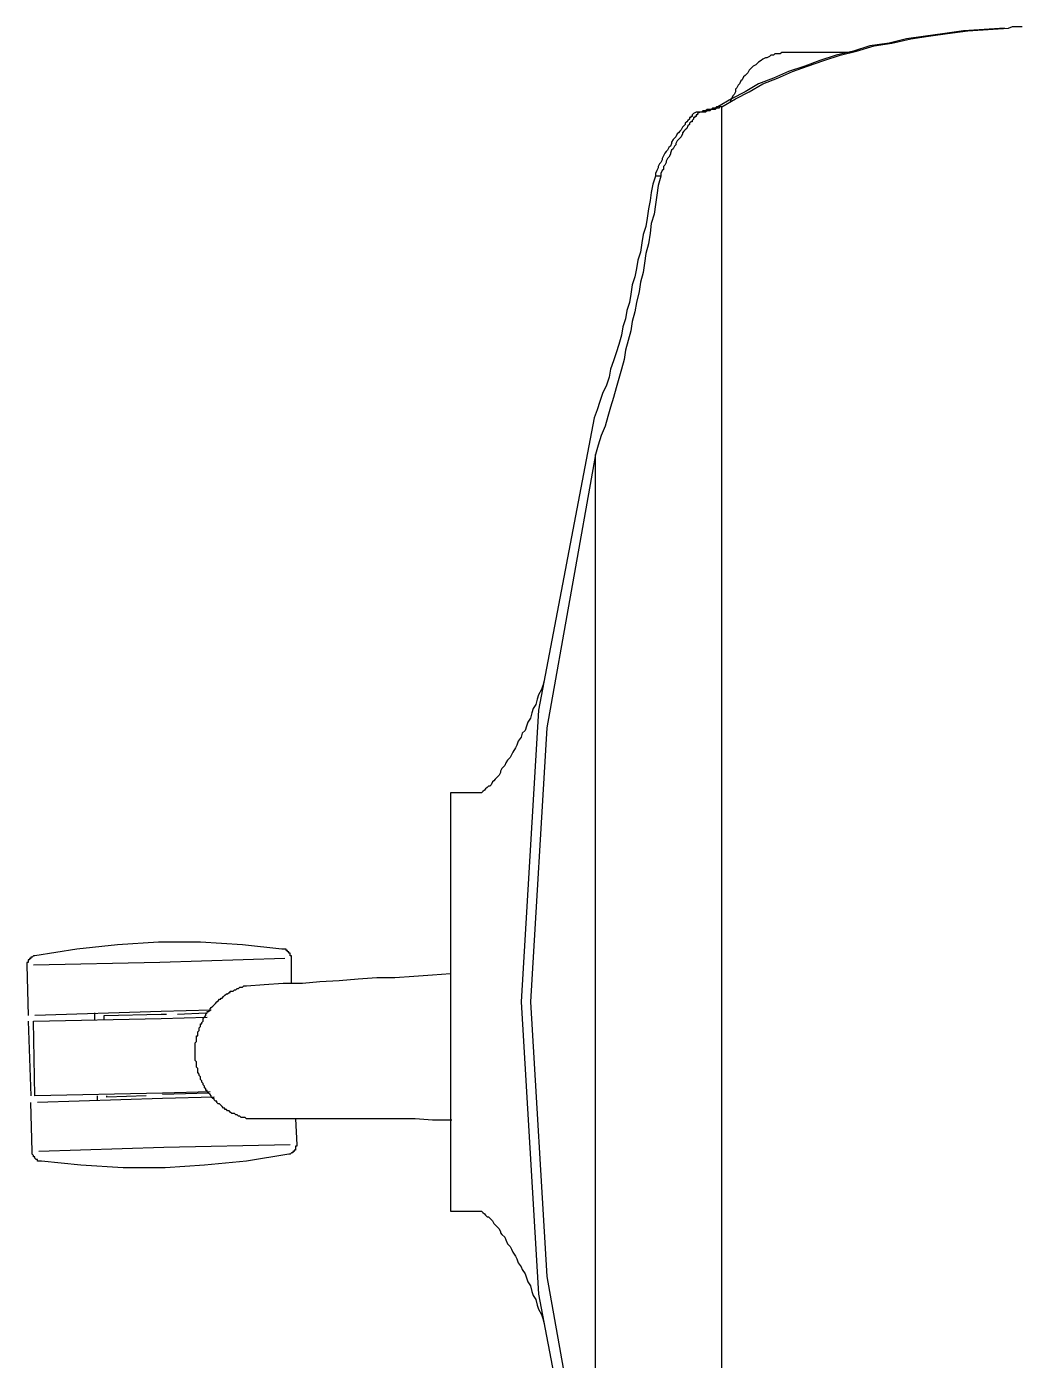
# Model space of a CAD drawing. Header units: inches. Extents: x 0 to 165, y 0 to 113.
# Drawn here: x 5.849 to 6.621, y 90.074 to 91.111 of the extents above; entities that cross this region are included whole.
import ezdxf

# ---------------------------------------------------------------- set-up
doc = ezdxf.new("R2010")
doc.units = ezdxf.units.IN
doc.header["$MEASUREMENT"] = 0
doc.layers.add('Furnishings', color=7, linetype='Continuous')

msp = doc.modelspace()

# ---------------------------------------------------------------- linework, layer by layer
at = {"layer": 'Furnishings'}
for points in [[(6.6093, 91.1098), (6.5935, 91.1088), (6.5776, 91.1077), (6.5629, 91.1056), (6.5481, 91.1035), (6.5333, 91.1014), (6.5196, 91.0982), (6.5048, 91.0961), (6.4921, 91.0919), (6.4784, 91.0887), (6.4657, 91.0845), (6.4541, 91.0803), (6.4414, 91.0761), (6.4298, 91.0708), (6.4182, 91.0666), (6.4077, 91.0602), (6.3971, 91.0549), (6.3865, 91.0486), (6.3855, 91.0486), (6.3844, 91.0475), (6.3834, 91.0475), (6.3823, 91.0475), (6.3813, 91.0465), (6.3802, 91.0465), (6.3792, 91.0465), (6.3781, 91.0465), (6.377, 91.0454), (6.376, 91.0454), (6.3749, 91.0454), (6.3739, 91.0444), (6.3718, 91.0444), (6.3707, 91.0444), (6.3697, 91.0444), (6.3675, 91.0433), (6.3665, 91.0423), (6.3665, 91.0412), (6.3654, 91.0412), (6.3654, 91.0402), (6.3644, 91.0402), (6.3644, 91.0391), (6.3633, 91.038), (6.3623, 91.037), (6.3612, 91.0359), (6.3612, 91.0349), (6.3602, 91.0338), (6.3591, 91.0328), (6.358, 91.0307), (6.357, 91.0296), (6.3559, 91.0285), (6.3549, 91.0275), (6.3538, 91.0254), (6.3528, 91.0243), (6.3517, 91.0233), (6.3506, 91.0212), (6.3506, 91.0201), (6.3496, 91.018), (6.3485, 91.0169), (6.3475, 91.0148), (6.3464, 91.0138), (6.3454, 91.0127), (6.3443, 91.0106), (6.3433, 91.0085), (6.3433, 91.0074), (6.3422, 91.0053), (6.3411, 91.0043), (6.3401, 91.0022), (6.3401, 91.0011), (6.339, 90.999), (6.338, 90.9969), (6.338, 90.9948), (6.3359, 90.9884), (6.3348, 90.9821), (6.3338, 90.9758), (6.3327, 90.9694), (6.3316, 90.962), (6.3306, 90.9557), (6.3285, 90.9494), (6.3274, 90.943), (6.3264, 90.9356), (6.3243, 90.9293), (6.3232, 90.923), (6.3221, 90.9166), (6.32, 90.9103), (6.319, 90.9029), (6.3179, 90.8966), (6.3158, 90.8902), (6.3148, 90.8839), (6.3126, 90.8776), (6.3116, 90.8712), (6.3095, 90.8638), (6.3074, 90.8575), (6.3053, 90.8512), (6.3031, 90.8448), (6.3021, 90.8385), (6.3, 90.8322), (6.2968, 90.8258), (6.2947, 90.8195), (6.2926, 90.8132), (6.2905, 90.8068), (6.2472, 90.5798), (6.2335, 90.3529), (6.2472, 90.1259), (6.2905, 89.8989)], [(6.3897, 89.6571), (6.3897, 91.0486), (6.4003, 91.0549), (6.4108, 91.0602), (6.4214, 91.0666), (6.433, 91.0708), (6.4446, 91.0761), (6.4562, 91.0803), (6.4689, 91.0845), (6.4816, 91.0887), (6.4942, 91.0919), (6.508, 91.0961), (6.5217, 91.0982), (6.5365, 91.1014), (6.5502, 91.1035), (6.565, 91.1056), (6.5808, 91.1077), (6.5966, 91.1088), (6.6125, 91.1098), (6.6156, 91.1109), (6.6199, 91.1109), (6.623, 91.1109)], [(6.49, 91.0908), (6.4404, 91.0908), (6.4383, 91.0908), (6.4362, 91.0908), (6.4351, 91.0898), (6.433, 91.0898), (6.4309, 91.0898), (6.4298, 91.0887), (6.4277, 91.0887), (6.4267, 91.0877), (6.4246, 91.0866), (6.4235, 91.0866), (6.4214, 91.0856), (6.4203, 91.0845), (6.4182, 91.0834), (6.4172, 91.0824), (6.4161, 91.0813), (6.414, 91.0803), (6.4129, 91.0792), (6.4119, 91.0782), (6.4108, 91.0771), (6.4098, 91.075), (6.4087, 91.0739), (6.4077, 91.0729), (6.4066, 91.0718), (6.4055, 91.0697), (6.4045, 91.0687), (6.4034, 91.0666), (6.4024, 91.0655), (6.4013, 91.0634), (6.4003, 91.0623), (6.4003, 91.0602), (6.3992, 91.0581), (6.3982, 91.0571), (6.3971, 91.0549), (6.396, 91.0528)], [(6.3897, 91.0486), (6.3887, 91.0486), (6.3876, 91.0486), (6.3876, 91.0475), (6.3865, 91.0475), (6.3855, 91.0475), (6.3844, 91.0465), (6.3834, 91.0465), (6.3823, 91.0465), (6.3813, 91.0465), (6.3802, 91.0454), (6.3792, 91.0454), (6.3781, 91.0454), (6.377, 91.0444), (6.3749, 91.0444), (6.3739, 91.0444), (6.3728, 91.0444), (6.3707, 91.0433), (6.3707, 91.0423), (6.3697, 91.0423), (6.3697, 91.0412), (6.3686, 91.0412), (6.3686, 91.0402), (6.3675, 91.0402), (6.3675, 91.0391), (6.3665, 91.038), (6.3665, 91.037), (6.3654, 91.037), (6.3644, 91.0359), (6.3644, 91.0349), (6.3633, 91.0338), (6.3623, 91.0317), (6.3612, 91.0307), (6.3602, 91.0296), (6.3591, 91.0285), (6.3591, 91.0275), (6.358, 91.0254), (6.357, 91.0243), (6.3559, 91.0233), (6.3549, 91.0222), (6.3538, 91.0201), (6.3538, 91.019), (6.3528, 91.018), (6.3517, 91.0159), (6.3506, 91.0148), (6.3496, 91.0127), (6.3496, 91.0117), (6.3485, 91.0095), (6.3475, 91.0085), (6.3464, 91.0064), (6.3464, 91.0053), (6.3454, 91.0032), (6.3443, 91.0022), (6.3443, 91), (6.3433, 90.999), (6.3422, 90.9969), (6.3422, 90.9948), (6.3401, 90.9874), (6.339, 90.98), (6.338, 90.9726), (6.3369, 90.9652), (6.3348, 90.9578), (6.3338, 90.9504), (6.3327, 90.942), (6.3306, 90.9346), (6.3295, 90.9272), (6.3285, 90.9198), (6.3264, 90.9124), (6.3253, 90.905), (6.3232, 90.8966), (6.3221, 90.8892), (6.32, 90.8818), (6.319, 90.8744), (6.3169, 90.867), (6.3148, 90.8596), (6.3137, 90.8522), (6.3116, 90.8448), (6.3095, 90.8375), (6.3074, 90.8301), (6.3053, 90.8227), (6.3031, 90.8153), (6.301, 90.8079), (6.2989, 90.8005), (6.2958, 90.7931), (6.2936, 90.7857), (6.2915, 90.7783)], [(6.3865, 91.0486), (6.3865, 91.0486)], [(6.3644, 91.0391), (6.3644, 91.0391)], [(6.3644, 91.0391), (6.3644, 91.0391)], [(6.3654, 91.0412), (6.3654, 91.0412)], [(6.3654, 91.0402), (6.3654, 91.0402)], [(6.3665, 91.0423), (6.3665, 91.0423)], [(6.3665, 91.0423), (6.3665, 91.0423)], [(6.3665, 91.0412), (6.3665, 91.0412)], [(6.3665, 91.038), (6.3665, 91.038)], [(6.3675, 91.0433), (6.3675, 91.0433)], [(6.3675, 91.0433), (6.3675, 91.0433)], [(6.3675, 91.0433), (6.3675, 91.0433)], [(6.3675, 91.0391), (6.3675, 91.0391)], [(6.3675, 91.0391), (6.3675, 91.0391)], [(6.3686, 91.0402), (6.3686, 91.0402)], [(6.3697, 91.0423), (6.3697, 91.0423)], [(6.3707, 91.0433), (6.3707, 91.0433)], [(6.3707, 91.0433), (6.3707, 91.0433)], [(6.3422, 90.9948), (6.338, 90.9948)], [(6.2915, 89.9274), (6.2915, 90.7783), (6.2535, 90.5661), (6.2408, 90.3529), (6.2535, 90.1396), (6.2915, 89.9274)], [(6.2514, 90.6031), (6.2504, 90.5988), (6.2493, 90.5957), (6.2472, 90.5915), (6.2461, 90.5883), (6.2451, 90.5841), (6.243, 90.5809), (6.2419, 90.5777), (6.2408, 90.5735), (6.2387, 90.5703), (6.2377, 90.5672), (6.2366, 90.564), (6.2345, 90.5619), (6.2335, 90.5587), (6.2313, 90.5556), (6.2303, 90.5524), (6.2292, 90.5503), (6.2271, 90.5471), (6.2261, 90.545), (6.225, 90.5429), (6.2229, 90.5408), (6.2218, 90.5387), (6.2208, 90.5366), (6.2187, 90.5344), (6.2176, 90.5323), (6.2176, 90.5313), (6.2166, 90.5292), (6.2155, 90.5281), (6.2145, 90.5271), (6.2134, 90.526), (6.2123, 90.5249), (6.2113, 90.5239), (6.2102, 90.5218), (6.2092, 90.5207), (6.2081, 90.5207), (6.2071, 90.5197), (6.206, 90.5186), (6.205, 90.5176), (6.2039, 90.5165), (6.2028, 90.5154), (6.2018, 90.5154), (6.1986, 90.5154), (6.1786, 90.5154), (6.1786, 90.1903), (6.1986, 90.1903), (6.2018, 90.1903), (6.2028, 90.1903), (6.2039, 90.1892), (6.205, 90.1882), (6.206, 90.1871), (6.2071, 90.186), (6.2081, 90.186), (6.2092, 90.185), (6.2102, 90.1839), (6.2113, 90.1829), (6.2123, 90.1808), (6.2134, 90.1797), (6.2145, 90.1787), (6.2155, 90.1776), (6.2166, 90.1765), (6.2176, 90.1744), (6.2176, 90.1734), (6.2187, 90.1723), (6.2208, 90.1702), (6.2218, 90.1681), (6.2229, 90.1649), (6.225, 90.1628), (6.2261, 90.1607), (6.2271, 90.1586), (6.2292, 90.1554), (6.2303, 90.1533), (6.2313, 90.1501), (6.2335, 90.147), (6.2345, 90.1449), (6.2366, 90.1417), (6.2377, 90.1385), (6.2387, 90.1354), (6.2408, 90.1322), (6.2419, 90.128), (6.243, 90.1248), (6.2451, 90.1216), (6.2461, 90.1174), (6.2472, 90.1143), (6.2493, 90.11), (6.2504, 90.1069), (6.2514, 90.1026)], [(6.055, 90.3676), (6.055, 90.3866), (6.055, 90.3877), (6.055, 90.3888), (6.054, 90.3888), (6.054, 90.3898), (6.054, 90.3909), (6.0529, 90.3909), (6.0529, 90.3919), (6.0519, 90.3919), (6.0519, 90.393), (6.0508, 90.393), (6.0508, 90.394), (6.0498, 90.394), (6.0487, 90.394), (6.0476, 90.394), (6.017, 90.3972), (5.9843, 90.3993), (5.9516, 90.3993), (5.9199, 90.3972), (5.8882, 90.394), (5.8555, 90.3888), (5.8544, 90.3888), (5.8534, 90.3877), (5.8523, 90.3877), (5.8523, 90.3866), (5.8513, 90.3866), (5.8513, 90.3856), (5.8502, 90.3856), (5.8502, 90.3845), (5.8502, 90.3835), (5.8492, 90.3835), (5.8492, 90.3824), (5.8492, 90.3814), (5.8502, 90.3423)], [(6.0487, 90.394), (6.0487, 90.394)], [(6.0487, 90.394), (6.0487, 90.394)], [(6.0487, 90.394), (6.0487, 90.394)], [(6.0498, 90.394), (6.0498, 90.394)], [(6.0498, 90.394), (6.0498, 90.394)], [(6.0508, 90.393), (6.0508, 90.393)], [(6.0508, 90.393), (6.0508, 90.393)], [(6.0519, 90.393), (6.0519, 90.393)], [(6.0519, 90.393), (6.0519, 90.393)], [(6.0519, 90.3919), (6.0519, 90.3919)], [(6.0529, 90.3919), (6.0529, 90.3919)], [(6.0529, 90.3919), (6.0529, 90.3919)], [(5.8492, 90.3824), (5.8492, 90.3824)], [(5.8492, 90.3824), (5.8492, 90.3824)], [(5.8492, 90.3814), (5.8492, 90.3814)], [(5.8492, 90.3814), (5.8492, 90.3814)], [(5.8492, 90.3814), (5.8492, 90.3814)], [(5.8502, 90.3856), (5.8502, 90.3856)], [(5.8502, 90.3845), (5.8502, 90.3845)], [(5.8502, 90.3845), (5.8502, 90.3845)], [(5.8502, 90.3835), (5.8502, 90.3835)], [(5.8502, 90.3835), (5.8502, 90.3835)], [(5.8513, 90.3866), (5.8513, 90.3866)], [(5.8513, 90.3856), (5.8513, 90.3856)], [(5.8513, 90.3856), (5.8513, 90.3856)], [(5.8523, 90.3877), (5.8523, 90.3877)], [(5.8523, 90.3877), (5.8523, 90.3877)], [(5.8523, 90.3866), (5.8523, 90.3866)], [(5.8534, 90.3877), (5.8534, 90.3877)], [(5.8534, 90.3877), (5.8534, 90.3877)], [(5.8534, 90.3877), (5.8534, 90.3877)], [(5.8544, 90.3888), (5.8544, 90.3888)], [(5.8544, 90.3888), (5.8544, 90.3888)], [(6.0498, 90.3866), (5.9526, 90.3835), (5.8544, 90.3814)], [(5.8555, 90.3888), (5.8555, 90.3888)], [(5.8555, 90.3888), (5.8555, 90.3888)], [(5.8555, 90.3888), (5.8555, 90.3888)], [(6.0529, 90.3909), (6.0529, 90.3909)], [(6.054, 90.3909), (6.054, 90.3909)], [(6.054, 90.3898), (6.054, 90.3898)], [(6.054, 90.3898), (6.054, 90.3898)], [(6.054, 90.3898), (6.054, 90.3898)], [(6.054, 90.3888), (6.054, 90.3888)], [(6.055, 90.3877), (6.055, 90.3877)], [(6.055, 90.3877), (6.055, 90.3877)], [(6.055, 90.3877), (6.055, 90.3877)], [(6.055, 90.3866), (6.055, 90.3866)], [(5.9906, 90.2821), (5.9896, 90.2832), (5.9896, 90.2842), (5.9885, 90.2842), (5.9885, 90.2853), (5.9875, 90.2863), (5.9875, 90.2874), (5.9864, 90.2885), (5.9864, 90.2895), (5.9854, 90.2906), (5.9854, 90.2916), (5.9843, 90.2927), (5.9843, 90.2937), (5.9843, 90.2948), (5.9832, 90.2958), (5.9832, 90.2969), (5.9822, 90.298), (5.9822, 90.299), (5.9822, 90.3001), (5.9822, 90.3011), (5.9811, 90.3022), (5.9811, 90.3032), (5.9811, 90.3043), (5.9811, 90.3053), (5.9811, 90.3064), (5.9801, 90.3075), (5.9801, 90.3085), (5.9801, 90.3096), (5.9801, 90.3106), (5.9801, 90.3117), (5.9801, 90.3127), (5.9801, 90.3138), (5.9801, 90.3148), (5.9801, 90.3159), (5.9801, 90.317), (5.9801, 90.318), (5.9801, 90.3191), (5.9801, 90.3201), (5.9801, 90.3212), (5.9811, 90.3222), (5.9811, 90.3233), (5.9811, 90.3243), (5.9811, 90.3254), (5.9811, 90.3265), (5.9822, 90.3265), (5.9822, 90.3275), (5.9822, 90.3286), (5.9822, 90.3296), (5.9832, 90.3307), (5.9832, 90.3317), (5.9832, 90.3328), (5.9843, 90.3338), (5.9843, 90.3349), (5.9843, 90.336), (5.9854, 90.336), (5.9854, 90.337), (5.9864, 90.3381), (5.9864, 90.3391), (5.9864, 90.3402), (5.9875, 90.3412), (5.9885, 90.3423), (5.9885, 90.3434), (5.9896, 90.3444), (5.9896, 90.3455), (5.9906, 90.3455), (5.9917, 90.3465), (5.9917, 90.3476), (5.9927, 90.3486), (5.9938, 90.3497), (5.9949, 90.3507), (5.9959, 90.3518), (5.997, 90.3529), (5.998, 90.3539), (5.9991, 90.355), (6.0001, 90.355), (6.0001, 90.356), (6.0012, 90.356), (6.0022, 90.3571), (6.0033, 90.3581), (6.0044, 90.3592), (6.0054, 90.3592), (6.0065, 90.3602), (6.0075, 90.3602), (6.0075, 90.3613), (6.0086, 90.3613), (6.0096, 90.3613), (6.0107, 90.3624), (6.0117, 90.3624), (6.0128, 90.3634), (6.0139, 90.3634), (6.0149, 90.3645), (6.016, 90.3645), (6.017, 90.3645), (6.0181, 90.3655), (6.0191, 90.3655), (6.0202, 90.3655), (6.0339, 90.3666), (6.0487, 90.3676), (6.0635, 90.3676), (6.0772, 90.3687), (6.092, 90.3697), (6.1068, 90.3708), (6.1215, 90.3719), (6.1353, 90.3719), (6.1501, 90.3729), (6.1648, 90.374), (6.1786, 90.375)], [(6.0139, 90.3634), (6.0139, 90.3634)], [(5.9949, 90.3507), (5.9949, 90.3507)], [(5.997, 90.3529), (5.997, 90.3529)], [(6.0033, 90.3581), (6.0033, 90.3581)], [(5.9917, 90.2832), (5.9547, 90.2821), (5.8555, 90.28), (5.8544, 90.3381), (5.9537, 90.3402), (5.9896, 90.3412)], [(5.9927, 90.3465), (5.9537, 90.3455), (5.8555, 90.3423)], [(5.9019, 90.3444), (5.9019, 90.3391)], [(5.9093, 90.3391), (5.9093, 90.3423), (5.9537, 90.3434), (5.9579, 90.3434)], [(5.9664, 90.3434), (5.9885, 90.3444)], [(5.9875, 90.3412), (5.9875, 90.3412)], [(5.9927, 90.3486), (5.9927, 90.3486)], [(5.8502, 90.3381), (5.8523, 90.28)], [(5.9801, 90.3096), (5.9801, 90.3096)], [(5.9832, 90.2958), (5.9832, 90.2958)], [(5.9864, 90.2895), (5.9864, 90.2895)], [(5.9949, 90.2789), (5.9547, 90.2779), (5.8576, 90.2747)], [(5.9041, 90.28), (5.9041, 90.2768)], [(5.9421, 90.28), (5.9115, 90.2789), (5.9115, 90.28)], [(6.1796, 90.261), (6.1648, 90.261), (6.1511, 90.2621), (6.1363, 90.2621), (6.1226, 90.2621), (6.1078, 90.2621), (6.0941, 90.2621), (6.0793, 90.2621), (6.0656, 90.2621), (6.0508, 90.2621), (6.0371, 90.2621), (6.0234, 90.2621), (6.0223, 90.2621), (6.0213, 90.2621), (6.0202, 90.2621), (6.0191, 90.2631), (6.0181, 90.2631), (6.017, 90.2631), (6.016, 90.2631), (6.0149, 90.2642), (6.0139, 90.2642), (6.0128, 90.2652), (6.0117, 90.2652), (6.0107, 90.2663), (6.0096, 90.2663), (6.0086, 90.2663), (6.0075, 90.2673), (6.0065, 90.2684), (6.0054, 90.2684), (6.0044, 90.2694), (6.0033, 90.2694), (6.0033, 90.2705), (6.0022, 90.2705), (6.0012, 90.2716), (6.0001, 90.2726), (5.9991, 90.2737), (5.998, 90.2737), (5.997, 90.2747), (5.997, 90.2758), (5.9959, 90.2758), (5.9949, 90.2768), (5.9949, 90.2779), (5.9938, 90.2779), (5.9927, 90.2789), (5.9927, 90.28), (5.9917, 90.2811), (5.9906, 90.2821), (5.9547, 90.2811)], [(5.9917, 90.2811), (5.9917, 90.2811)], [(6.0582, 90.2621), (6.0593, 90.242), (6.0593, 90.2409), (6.0582, 90.2409), (6.0582, 90.2399), (6.0582, 90.2388), (6.0582, 90.2378), (6.0571, 90.2378), (6.0571, 90.2367), (6.0561, 90.2367), (6.0561, 90.2357), (6.055, 90.2357), (6.054, 90.2346), (6.0529, 90.2346), (6.0202, 90.2293), (5.9875, 90.2262), (5.9568, 90.2241), (5.9241, 90.2241), (5.8914, 90.2262), (5.8608, 90.2293), (5.8597, 90.2293), (5.8587, 90.2293), (5.8576, 90.2293), (5.8576, 90.2304), (5.8566, 90.2304), (5.8555, 90.2314), (5.8555, 90.2325), (5.8544, 90.2325), (5.8544, 90.2336), (5.8534, 90.2346), (5.8534, 90.2357), (5.8534, 90.2367), (5.8523, 90.2747)], [(6.0001, 90.2726), (6.0001, 90.2726)], [(6.0075, 90.2673), (6.0075, 90.2673)], [(6.0139, 90.2642), (6.0139, 90.2642)], [(5.8534, 90.2367), (5.8534, 90.2367)], [(6.054, 90.242), (5.9558, 90.2399), (5.8587, 90.2367)], [(6.0561, 90.2367), (6.0561, 90.2367)], [(6.0571, 90.2378), (6.0571, 90.2378)], [(6.0571, 90.2378), (6.0571, 90.2378)], [(6.0571, 90.2367), (6.0571, 90.2367)], [(6.0571, 90.2367), (6.0571, 90.2367)], [(6.0582, 90.2399), (6.0582, 90.2399)], [(6.0582, 90.2399), (6.0582, 90.2399)], [(6.0582, 90.2388), (6.0582, 90.2388)], [(6.0582, 90.2388), (6.0582, 90.2388)], [(6.0582, 90.2388), (6.0582, 90.2388)], [(6.0593, 90.242), (6.0593, 90.242)], [(6.0593, 90.242), (6.0593, 90.242)], [(6.0593, 90.2409), (6.0593, 90.2409)], [(6.0593, 90.2409), (6.0593, 90.2409)], [(5.8534, 90.2357), (5.8534, 90.2357)], [(5.8534, 90.2357), (5.8534, 90.2357)], [(5.8534, 90.2346), (5.8534, 90.2346)], [(5.8534, 90.2346), (5.8534, 90.2346)], [(5.8534, 90.2346), (5.8534, 90.2346)], [(5.8544, 90.2336), (5.8544, 90.2336)], [(5.8544, 90.2336), (5.8544, 90.2336)], [(5.8544, 90.2325), (5.8544, 90.2325)], [(5.8544, 90.2325), (5.8544, 90.2325)], [(5.8544, 90.2325), (5.8544, 90.2325)], [(5.8555, 90.2314), (5.8555, 90.2314)], [(5.8555, 90.2314), (5.8555, 90.2314)], [(5.8555, 90.2314), (5.8555, 90.2314)], [(5.8566, 90.2304), (5.8566, 90.2304)], [(5.8566, 90.2304), (5.8566, 90.2304)], [(5.8566, 90.2304), (5.8566, 90.2304)], [(5.8576, 90.2304), (5.8576, 90.2304)], [(5.8576, 90.2293), (5.8576, 90.2293)], [(5.8587, 90.2293), (5.8587, 90.2293)], [(5.8587, 90.2293), (5.8587, 90.2293)], [(5.8587, 90.2293), (5.8587, 90.2293)], [(5.8597, 90.2293), (5.8597, 90.2293)], [(5.8597, 90.2293), (5.8597, 90.2293)], [(6.0529, 90.2346), (6.0529, 90.2346)], [(6.0529, 90.2346), (6.0529, 90.2346)], [(6.0529, 90.2346), (6.0529, 90.2346)], [(6.054, 90.2346), (6.054, 90.2346)], [(6.054, 90.2346), (6.054, 90.2346)], [(6.054, 90.2346), (6.054, 90.2346)], [(6.055, 90.2357), (6.055, 90.2357)], [(6.055, 90.2357), (6.055, 90.2357)], [(6.055, 90.2357), (6.055, 90.2357)], [(6.0561, 90.2357), (6.0561, 90.2357)]]:
    msp.add_lwpolyline(points, dxfattribs=at)

doc.saveas('drawing.dxf')
